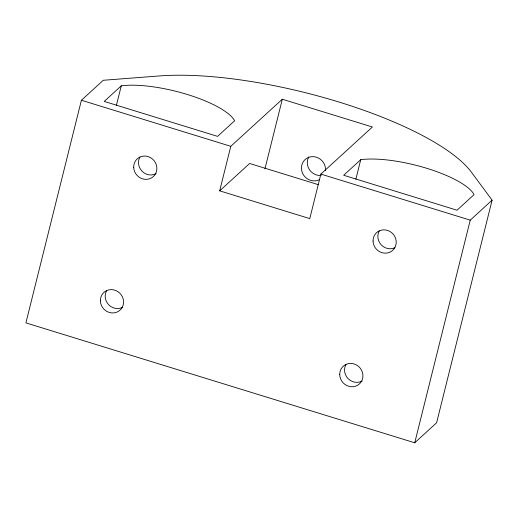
<?xml version="1.0" encoding="UTF-8"?>
<svg xmlns="http://www.w3.org/2000/svg" width="518" height="518" viewBox="0 0 518 518"><rect width="100%" height="100%" fill="white"/><g stroke="black" fill="none" stroke-linecap="round" stroke-linejoin="round"><path stroke-width="0.78" d="M81.41 100.246L25.9 322.882L414.737 442.786L436.59 422.817L492.1 200.175L471.399 172.17A191.647 55.07 14 0 0 339.342 102.156A191.647 55.07 14 0 0 159.35 75.945L103.263 80.277L81.41 100.246L230.788 146.309L282.316 99.223L372.397 127.001L320.869 174.087L309.77 218.615L219.684 190.838L230.788 146.309M116.395 105.432L121.277 85.833A66.569 19.127 14 0 1 187.535 94.548A66.569 19.127 14 0 1 234.622 120.785L217.566 136.37L104.222 101.418L121.277 85.833M264.951 168.855L282.316 99.223M355.853 179.267L360.742 159.673A66.569 19.127 14 0 1 427 168.382A66.569 19.127 14 0 1 474.087 194.619L457.025 210.211L343.68 175.259L360.742 159.673M414.737 442.786L470.247 220.144L492.1 200.175M219.684 190.838L249.618 163.481L318.143 184.609M320.869 174.087L470.247 220.144M321.166 175.479A12.458 11.72 47.6 0 1 309.46 169.729A12.458 11.72 47.6 0 1 308.786 156.915M319.716 179.506A12.458 11.72 47.7 0 1 302.052 171.944A12.458 11.72 47.7 0 1 312.186 156.656A12.458 11.72 47.7 0 1 325.466 170.836M362.127 381.041A11.979 11.266 47.6 0 1 348.09 378.619A11.979 11.266 47.6 0 1 345.966 364.478M394.774 247.785A11.979 11.266 47.6 0 1 381.131 244.749A11.979 11.266 47.6 0 1 379.273 230.892M156.08 173.647A11.979 11.273 47.6 0 1 142.042 171.225A11.979 11.273 47.6 0 1 139.918 157.09M122.772 307.232A11.979 11.266 47.6 0 1 108.741 304.811A11.979 11.266 47.6 0 1 106.611 290.669M100.382 300.816A11.979 11.266 47.6 0 0 117.981 311.616A11.979 11.266 47.6 0 0 117.573 291.433A11.979 11.266 47.6 0 0 100.382 300.816M133.689 167.23A11.979 11.273 47.5 0 0 151.282 178.03A11.979 11.273 47.5 0 0 150.88 157.848A11.979 11.273 47.5 0 0 133.689 167.23M373.044 241.038A11.979 11.273 47.5 0 0 390.637 251.839A11.979 11.273 47.5 0 0 390.235 231.656A11.979 11.273 47.5 0 0 373.044 241.038M339.737 374.624A11.979 11.266 47.6 0 0 357.336 385.418A11.979 11.266 47.6 0 0 356.928 365.242A11.979 11.266 47.6 0 0 339.737 374.624"/></g></svg>
